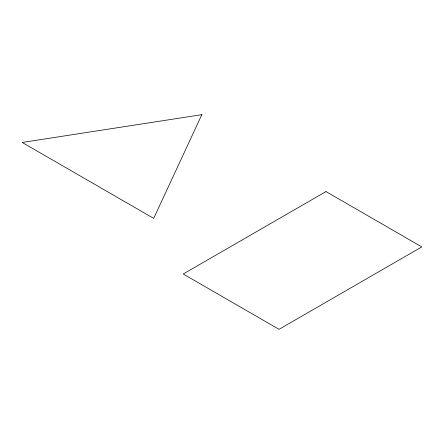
<?xml version="1.0" encoding="UTF-8"?>
<svg xmlns="http://www.w3.org/2000/svg" width="444" height="444" viewBox="0 0 444 444"><rect width="100%" height="100%" fill="white"/><g stroke="black" fill="none" stroke-linecap="round" stroke-linejoin="round"><path stroke-width="0.67" d="M201.831 114.669L153.702 218.376L22.2 142.457L201.831 114.669M325.974 191.58L183.206 274.009L279.026 329.331L421.8 246.903L325.974 191.58"/></g></svg>
